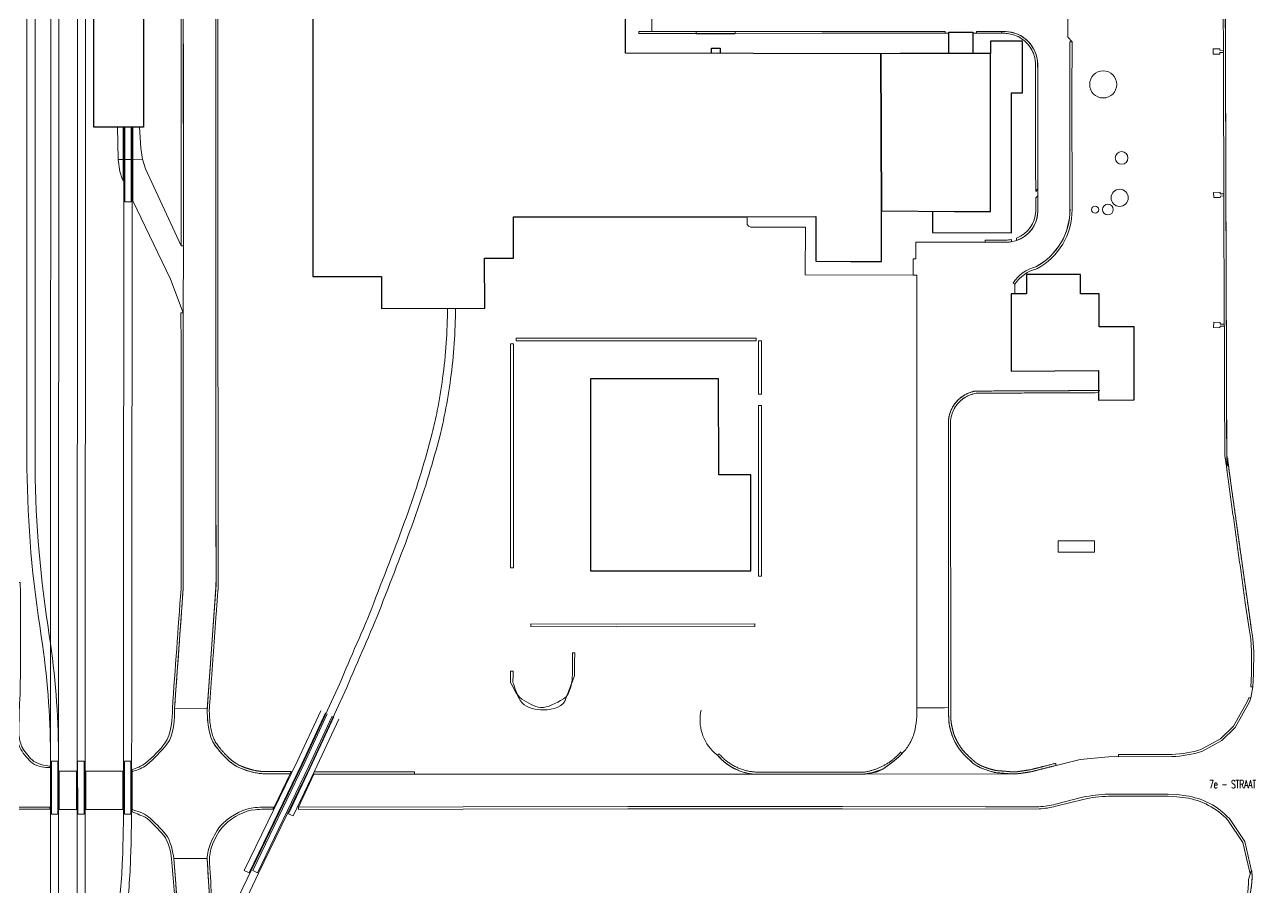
# Model space of a CAD drawing. Header units: millimetres. Extents: x 0 to 840, y 0 to 594.
# Drawn here: x 733.56 to 747.36, y 161.42 to 171.12 of the extents above; entities that cross this region are included whole.
import ezdxf

# ---------------------------------------------------------------- set-up
doc = ezdxf.new("R2010")
doc.units = ezdxf.units.MM
doc.layers.add('AC-0000-BESTAAND-co-06', color=1, linetype='Continuous')
doc.styles.add('Style-STANDARD', font='STANDARD.shx')

msp = doc.modelspace()

# ---------------------------------------------------------------- linework, layer by layer
at = {"layer": 'AC-0000-BESTAAND-co-06', "linetype": 'Continuous', "lineweight": 13, "transparency": 33554687}
for p, q in [((733.583, 166.14), (733.583, 178.493)), ((733.674, 166.132), (733.674, 178.489)), ((744.542, 171.046), (744.578, 171.046)), ((744.542, 171.026), (744.542, 171.046)), ((745.307, 169.047), (745.307, 170.93)), ((734.665, 169.972), (734.664, 169.366)), ((734.664, 169.607), (734.609, 169.607)), ((734.755, 169.608), (734.682, 169.608)), ((734.88, 169.609), (734.773, 169.608)), ((744.688, 168.205), (744.67, 168.222)), ((744.688, 168.205), (744.688, 168.096)), ((735.61, 163.431), (735.708, 164.823)), ((735.339, 164.778), (735.242, 163.433)), ((735.242, 163.433), (735.61, 163.431)), ((735.233, 161.746), (735.348, 160.267)), ((735.66, 160.919), (735.608, 161.745)), ((735.213, 159.752), (736.106, 161.619)), ((735.295, 159.713), (736.187, 161.58))]:
    msp.add_line(p, q, dxfattribs=at)
at = {"layer": 'AC-0000-BESTAAND-co-06', "linetype": 'Continuous', "lineweight": 30, "transparency": 33554687}
msp.add_line((741.106, 171.024), (741.545, 171.024), dxfattribs=at)
at = {"layer": 'AC-0000-BESTAAND-co-06', "linetype": 'Continuous', "lineweight": 13, "transparency": 33554687, "flags": 128}
for points in [[(733.847, 154.975), (733.846, 162.846), (733.846, 164.163), (733.855, 180.526), (733.857, 181.816), (733.856, 183.302), (733.855, 184.029), (733.855, 185.349), (733.86, 189.422), (733.859, 191.528), (733.86, 192.82), (733.862, 199.331), (733.86, 200.628), (733.862, 201.931), (733.857, 220.789)], [(733.938, 154.975), (733.935, 156.29), (733.938, 162.847), (733.938, 164.162), (733.948, 181.824), (733.948, 182.005), (733.947, 183.304), (733.944, 184.02), (733.942, 185.344), (733.951, 189.418), (733.95, 191.526), (733.95, 192.834), (733.952, 199.332), (733.952, 201.936), (733.947, 220.791)], [(745.301, 172.549), (745.325, 172.547), (745.282, 172.486), (745.282, 170.981), (745.331, 170.93)], [(735.342, 172.438), (735.34, 171.382), (735.343, 168.635), (735.338, 167.883)], [(735.708, 164.823), (735.707, 166.174), (735.705, 168.637), (735.705, 171.861), (735.703, 172.44), (735.704, 172.504)], [(744.542, 171.046), (744.255, 171.046), (744.255, 171.026), (744.216, 171.026), (744.216, 171.04), (743.945, 171.04), (743.945, 171.026), (743.906, 171.026), (743.906, 171.046), (740.608, 171.046), (740.608, 171.406), (744.542, 171.406)], [(746.992, 170.835), (746.992, 170.853), (746.918, 170.852), (746.918, 170.791), (746.993, 170.791), (746.993, 170.811), (747.032, 170.81), (747.033, 170.834), (746.992, 170.835)], [(734.664, 169.366), (734.653, 169.39), (734.627, 169.472), (734.609, 169.607), (734.599, 169.971)], [(734.667, 162.387), (734.669, 163.701), (734.673, 169.971)], [(734.683, 169.972), (734.682, 169.132), (734.754, 169.131), (734.755, 169.971)], [(734.758, 162.387), (734.76, 163.7), (734.764, 169.972)], [(735.338, 167.883), (735.197, 168.262), (734.772, 169.142), (734.773, 169.971)], [(735.343, 168.635), (735.317, 168.637), (734.917, 169.502), (734.88, 169.609), (734.861, 169.736), (734.846, 169.972)], [(744.922, 169.252), (744.946, 169.276)], [(746.996, 169.221), (746.996, 169.239), (746.922, 169.237), (746.923, 169.179), (746.997, 169.178), (746.998, 169.196), (747.036, 169.197), (747.037, 169.221), (746.996, 169.221)], [(743.543, 168.307), (743.587, 168.307), (743.587, 163.441)], [(735.338, 167.883), (735.34, 165.927), (735.339, 164.778)], [(746.995, 167.757), (746.996, 167.774), (746.924, 167.776), (746.921, 167.717), (746.994, 167.714), (746.995, 167.733), (747.043, 167.732), (747.042, 167.757), (746.995, 167.757)], [(747.07, 166.284), (747.091, 166.164), (747.101, 166.073), (747.34, 164.375)], [(745.175, 165.19), (745.584, 165.193), (745.584, 165.32), (745.175, 165.318), (745.175, 165.19)], [(747.278, 164.621), (747.321, 164.329), (747.339, 164.217), (747.349, 164.073), (747.348, 163.822), (747.341, 163.678), (747.365, 163.678), (747.372, 163.822), (747.373, 164.074), (747.363, 164.219), (747.344, 164.342)], [(747.34, 164.375), (747.344, 164.342)], [(747.365, 163.678), (747.372, 163.822), (747.373, 164.074), (747.363, 164.219), (747.344, 164.342)], [(736.106, 161.619), (736.68, 162.809), (737.1, 163.713)], [(736.187, 161.58), (736.761, 162.77), (737.179, 163.669)], [(747.341, 163.554), (747.365, 163.678)], [(736.938, 163.384), (736.673, 162.811), (736.079, 161.586), (736.026, 161.612), (736.619, 162.837), (736.885, 163.409)], [(736.959, 163.374), (736.696, 162.804), (736.12, 161.613), (736.173, 161.587), (736.749, 162.778), (737.014, 163.348)], [(737.088, 163.313), (736.82, 162.735), (736.576, 162.225), (736.522, 162.25), (736.768, 162.766), (737.033, 163.338)], [(744.851, 162.719), (744.865, 162.721), (745.169, 162.798), (745.422, 162.859), (745.74, 162.891)], [(733.858, 162.246), (733.858, 162.84), (733.929, 162.84), (733.928, 162.246), (733.858, 162.246)], [(734.156, 162.246), (734.151, 162.84), (734.225, 162.84), (734.226, 162.246), (734.156, 162.246)], [(734.678, 162.246), (734.678, 162.84), (734.75, 162.84), (734.749, 162.246), (734.678, 162.246)], [(734.139, 162.727), (734.139, 162.299), (733.945, 162.299), (733.945, 162.727), (734.139, 162.727)], [(734.244, 162.727), (734.661, 162.727), (734.66, 162.298), (734.244, 162.299), (734.244, 162.727)], [(736.809, 162.713), (736.809, 162.696), (737.941, 162.696), (737.941, 162.72), (736.813, 162.72), (736.809, 162.713)], [(736.809, 162.696), (737.941, 162.696), (740.446, 162.695), (741.832, 162.695), (742.998, 162.696), (744.657, 162.697)], [(744.447, 162.719), (744.473, 162.712), (744.657, 162.697), (744.72, 162.699), (744.851, 162.719)], [(723.822, 162.316), (723.956, 162.323), (728.228, 162.328), (730.697, 162.329), (733.466, 162.324), (733.839, 162.324)], [(733.466, 162.324), (733.839, 162.324), (733.839, 162.3), (733.466, 162.3)]]:
    msp.add_lwpolyline(points, dxfattribs=at)
for points in [[(734.051, 157.088, 0.034313), (734.147, 158.39), (734.147, 158.39), (734.146, 163.709), (734.159, 179.872), (734.159, 179.872, 0.034155), (734.063, 181.195)], [(734.141, 157.074, 0.036053), (734.237, 158.392), (734.237, 158.392), (734.237, 163.707), (734.249, 179.892), (734.249, 179.892, 0.034612), (734.152, 181.208)], [(741.676, 168.957), (741.677, 168.948), (741.677, 168.898), (741.677, 168.898, 0.462554), (741.732, 168.846), (741.732, 168.846), (742.334, 168.846), (742.33, 168.31), (743.543, 168.307), (743.543, 168.489), (743.574, 168.489), (743.574, 168.676), (743.743, 168.677), (744.011, 168.678), (744.589, 168.677), (744.589, 168.677, 0.411105), (744.946, 169.022), (744.946, 169.022), (744.945, 170.68), (744.945, 170.68, 0.401523), (744.578, 171.046)], [(745.629, 167.009), (744.25, 167.003), (744.25, 167.003, 0.374801), (743.941, 166.64), (743.941, 166.64), (743.943, 163.443)], [(733.583, 166.14, 0.037948), (733.744, 164.245), (733.744, 164.245), (733.757, 164.152), (733.757, 164.152, -0.037567), (733.846, 162.846)], [(733.674, 166.132, 0.037586), (733.834, 164.259), (733.834, 164.259), (733.846, 164.163), (733.846, 164.163, -0.036195), (733.938, 162.847)], [(745.74, 162.891), (746.453, 162.893), (746.453, 162.893, 0.071574), (746.796, 162.953), (746.796, 162.953), (747.013, 163.074), (747.165, 163.219), (747.326, 163.507), (747.341, 163.554)], [(741.842, 162.695, -0.240373), (741.346, 162.908), (741.346, 162.908), (741.311, 162.936), (741.311, 162.936, -0.268937), (741.161, 163.416)], [(747.264, 161.149, 0.122487), (747.353, 161.592), (747.353, 161.592), (747.352, 161.608), (747.349, 161.609), (747.272, 161.936), (747.1, 162.195), (747.1, 162.195, 0.172331), (746.612, 162.452), (746.612, 162.452), (746.511, 162.466), (746.413, 162.471), (745.739, 162.47), (745.739, 162.47, 0.047163), (745.45, 162.435), (745.45, 162.435), (745.144, 162.357), (745.144, 162.357, -0.049015), (744.958, 162.328), (744.958, 162.328), (744.357, 162.326), (742.752, 162.33), (740.338, 162.331), (736.634, 162.323), (736.809, 162.696)], [(747.333, 161.574), (747.249, 161.926), (747.082, 162.178), (747.082, 162.178, 0.172331), (746.607, 162.429), (746.607, 162.429), (746.509, 162.442), (746.413, 162.447), (745.74, 162.446), (745.74, 162.446, 0.047163), (745.455, 162.412), (745.455, 162.412), (745.149, 162.334), (745.149, 162.334, -0.049015), (744.96, 162.304), (744.96, 162.304), (744.357, 162.302), (742.752, 162.306), (742.752, 162.306), (740.338, 162.307), (736.634, 162.299), (736.634, 162.323), (740.338, 162.331), (742.752, 162.33), (744.357, 162.326), (744.958, 162.328), (744.958, 162.328, 0.049015), (745.144, 162.357), (745.144, 162.357), (745.45, 162.435), (745.45, 162.435, -0.047163), (745.739, 162.47), (745.739, 162.47), (746.413, 162.471), (746.511, 162.466), (746.612, 162.452), (746.612, 162.452, -0.172331), (747.1, 162.195), (747.1, 162.195), (747.272, 161.936), (747.349, 161.609), (747.352, 161.608), (747.353, 161.592)], [(747.228, 161.144, 0.13221), (747.315, 161.512), (747.343, 161.609), (747.352, 161.608), (747.352, 161.608, -0.127035), (747.264, 161.148)]]:
    msp.add_lwpolyline(points, format="xyb", dxfattribs=at)
at = {"layer": 'AC-0000-BESTAAND-co-06', "linetype": 'Continuous', "lineweight": 30, "transparency": 33554687, "flags": 128}
for points in [[(740.311, 171.34), (738.655, 171.34), (738.655, 172.913), (737.636, 172.914), (737.636, 172.674), (736.796, 172.672), (736.796, 168.291), (737.567, 168.29), (737.568, 167.933), (738.73, 167.934), (738.727, 168.497), (739.052, 168.496), (739.053, 168.961), (741.676, 168.961), (742.452, 168.965), (742.452, 168.463), (742.843, 168.46), (742.953, 168.461), (743.187, 168.461), (743.189, 169.028), (743.183, 170.797), (740.311, 170.802)], [(743.945, 171.04), (744.216, 171.04), (744.216, 170.798), (743.945, 170.798)], [(739.918, 167.14), (739.919, 164.981), (741.719, 164.982), (741.719, 166.061), (741.359, 166.061), (741.358, 167.141)]]:
    msp.add_lwpolyline(points, close=True, dxfattribs=at)
for points in [[(734.894, 171.201), (734.894, 169.972), (734.334, 169.971), (734.334, 171.201), (734.894, 171.201)], [(743.762, 169.021), (743.762, 168.786), (744.651, 168.784), (744.652, 170.355), (744.773, 170.355), (744.773, 170.936), (744.413, 170.936), (744.413, 170.798)], [(741.278, 170.8), (741.278, 170.86), (741.374, 170.86), (741.374, 170.8)], [(743.183, 170.797), (743.189, 169.028), (744.011, 169.021), (744.414, 169.021), (744.413, 170.798), (743.759, 170.798), (743.399, 170.798), (743.183, 170.797)], [(744.645, 167.226), (745.628, 167.234), (745.63, 166.902), (746.028, 166.906), (746.028, 167.725), (745.635, 167.725), (745.635, 168.097), (745.425, 168.097), (745.425, 168.314), (744.818, 168.314), (744.818, 168.096), (744.645, 168.096), (744.645, 167.226)]]:
    msp.add_lwpolyline(points, dxfattribs=at)
at = {"layer": 'AC-0000-BESTAAND-co-06', "linetype": 'Continuous', "lineweight": 13, "transparency": 33554687, "flags": 128}
for points in [[(741.106, 171.024), (740.461, 171.024), (740.461, 171.046), (741.106, 171.046)], [(743.906, 171.026), (742.517, 171.027), (741.545, 171.025), (741.545, 171.046), (743.906, 171.046)], [(744.255, 171.026), (744.542, 171.026), (744.542, 171.046), (744.255, 171.046)], [(741.78, 167.597), (739.082, 167.597), (739.082, 167.568), (741.78, 167.568)], [(739.02, 165.014), (739.051, 165.014), (739.051, 167.534), (739.02, 167.534)], [(741.808, 166.967), (741.84, 166.967), (741.84, 167.568), (741.808, 167.568)], [(741.839, 164.923), (741.808, 164.923), (741.808, 166.842), (741.839, 166.842)], [(741.764, 164.386), (741.764, 164.357), (740.205, 164.351), (739.246, 164.354), (739.246, 164.384), (740.205, 164.381)]]:
    msp.add_lwpolyline(points, close=True, dxfattribs=at)
for points in [[(745.331, 169.044, -0.278379), (744.936, 168.379), (744.936, 168.379, 0.190321), (744.688, 168.205), (744.688, 168.205), (744.67, 168.222), (744.67, 168.222, -0.190321), (744.923, 168.4), (744.923, 168.4, 0.278379), (745.307, 169.047), (745.307, 169.047), (745.307, 170.93), (745.331, 170.93), (745.329, 170.343), (745.331, 169.044)], [(744.946, 169.021, -0.316287), (744.705, 168.695), (744.705, 168.695), (744.705, 168.722), (744.705, 168.722, 0.307051), (744.922, 169.027), (744.922, 169.027), (744.922, 169.176), (744.946, 169.2), (744.946, 169.021), (744.946, 169.021)], [(744.651, 168.682), (744.651, 168.707), (744.651, 168.707, -0.05009), (744.584, 168.701), (744.584, 168.701), (744.353, 168.701), (744.353, 168.677), (744.589, 168.677), (744.589, 168.677, 0.044271), (744.651, 168.682), (744.651, 168.682)], [(747.341, 163.554), (747.326, 163.507), (747.165, 163.219), (747.013, 163.074), (746.796, 162.953), (746.796, 162.953, -0.071574), (746.453, 162.893), (746.453, 162.893), (745.854, 162.891), (745.853, 162.915), (746.452, 162.917), (746.452, 162.917, 0.071574), (746.787, 162.975), (746.787, 162.975), (746.999, 163.094), (747.146, 163.233), (747.304, 163.517), (747.317, 163.554)]]:
    msp.add_lwpolyline(points, format="xyb", close=True, dxfattribs=at)
at = {"layer": 'AC-0000-BESTAAND-co-06', "linetype": 'Continuous', "lineweight": 13, "transparency": 33554687}
for centre, radius in [((745.681, 170.451), 0.152), ((745.888, 169.625), 0.0708), ((745.866, 169.176), 0.096), ((745.734, 169.044), 0.06), ((745.59, 169.043), 0.0402)]:
    msp.add_circle(centre, radius, dxfattribs=at)
msp.add_arc((744.579, 169.042), 0.729, 298.2089, 0.4322, dxfattribs=at)
at = {"layer": 'AC-0000-BESTAAND-co-06', "linetype": 'Continuous', "lineweight": 13, "transparency": 33554687, "extrusion": (0, 0, -1)}
for centre, radius, start, end in [((-745.021, 167.991), 0.42, 33.3565, 76.4594), ((-741.803, 163.287), 0.593, 266.2247, 320.288)]:
    msp.add_arc(centre, radius, start, end, dxfattribs=at)
at = {"layer": 'AC-0000-BESTAAND-co-06', "linetype": 'Continuous', "lineweight": 13, "transparency": 33554687}
for points, knots in [([(733.973, 183.476), (734.259, 183.476), (734.545, 183.475), (734.831, 183.475), (734.914, 183.464), (735.088, 183.428), (735.173, 183.346), (735.21, 183.31), (735.251, 183.266), (735.276, 183.223), (735.303, 183.176), (735.314, 183.098), (735.314, 183.053), (735.314, 182.877), (735.315, 182.702), (735.316, 182.527), (735.316, 181.309), (735.316, 180.091), (735.316, 178.874), (735.315, 176.984), (735.315, 175.094), (735.314, 173.204), (735.315, 172.979), (735.316, 172.755), (735.317, 172.53), (735.317, 172.5), (735.317, 172.469), (735.318, 172.438), (735.317, 172.086), (735.316, 171.734), (735.316, 171.382), (735.316, 170.467), (735.316, 169.552), (735.317, 168.637), (735.326, 168.636), (735.334, 168.635), (735.343, 168.635), (735.342, 169.55), (735.341, 170.466), (735.34, 171.382), (735.34, 171.734), (735.341, 172.086), (735.342, 172.438), (735.341, 174.583), (735.341, 176.729), (735.34, 178.874), (735.339, 180.268), (735.339, 181.662), (735.338, 183.055), (735.338, 183.103), (735.327, 183.185), (735.298, 183.234), (735.271, 183.28), (735.227, 183.328), (735.187, 183.366), (735.1, 183.451), (734.921, 183.487), (734.835, 183.499), (734.548, 183.499), (734.26, 183.5), (733.973, 183.5), (733.973, 183.492), (733.973, 183.484), (733.973, 183.476)], [0, 0, 0, 0, 0.166667, 0.166667, 0.166667, 0.253598, 0.253598, 0.253598, 0.291884, 0.291884, 0.291884, 0.333333, 0.333333, 0.333333, 0.354167, 0.354167, 0.354167, 0.375, 0.375, 0.375, 0.395833, 0.395833, 0.395833, 0.416667, 0.416667, 0.416667, 0.4375, 0.4375, 0.4375, 0.458333, 0.458333, 0.458333, 0.479167, 0.479167, 0.479167, 0.5, 0.5, 0.5, 0.541667, 0.541667, 0.541667, 0.583333, 0.583333, 0.583333, 0.625, 0.625, 0.625, 0.666667, 0.666667, 0.666667, 0.708274, 0.708274, 0.708274, 0.747691, 0.747691, 0.747691, 0.833333, 0.833333, 0.833333, 0.916667, 0.916667, 0.916667, 1, 1, 1, 1]), ([(746.307, 175.516), (746.366, 175.517), (746.429, 175.516), (746.488, 175.516), (746.573, 175.516), (746.658, 175.492), (746.741, 175.453), (746.836, 175.408), (746.906, 175.341), (746.96, 175.249), (747.006, 175.171), (747.035, 175.088), (747.038, 175.007), (747.041, 174.932), (747.043, 174.846), (747.042, 174.772), (747.051, 171.943), (747.061, 169.113), (747.07, 166.284)], [0, 0, 0, 0, 0.073625, 0.073625, 0.073625, 0.179581, 0.179581, 0.179581, 0.30105, 0.30105, 0.30105, 0.404461, 0.404461, 0.404461, 0.5, 0.5, 0.5, 1, 1, 1, 1]), ([(734.765, 162.726), (734.765, 162.733), (734.765, 162.74), (734.764, 162.748), (734.805, 162.76), (734.874, 162.783), (734.915, 162.819), (734.993, 162.887), (735.077, 162.965), (735.133, 163.043), (735.205, 163.142), (735.219, 163.333), (735.217, 163.431), (735.25, 163.88), (735.282, 164.329), (735.315, 164.778), (735.315, 165.161), (735.316, 165.544), (735.316, 165.927), (735.315, 166.579), (735.315, 167.231), (735.314, 167.883), (735.322, 167.883), (735.33, 167.883), (735.338, 167.883), (735.339, 167.231), (735.339, 166.579), (735.34, 165.927), (735.34, 165.544), (735.339, 165.161), (735.339, 164.778), (735.307, 164.329), (735.274, 163.881), (735.242, 163.433)], [0, 0, 0, 0, 0.166667, 0.166667, 0.166667, 0.198434, 0.198434, 0.198434, 0.257723, 0.257723, 0.257723, 0.333333, 0.333333, 0.333333, 0.5, 0.5, 0.5, 0.583333, 0.583333, 0.583333, 0.666667, 0.666667, 0.666667, 0.722222, 0.722222, 0.722222, 0.777778, 0.777778, 0.777778, 0.833333, 0.833333, 0.833333, 1, 1, 1, 1]), ([(737.1, 163.713), (737.216, 164.011), (737.365, 164.313), (737.482, 164.62), (737.611, 164.961), (737.746, 165.298), (737.867, 165.642), (737.971, 165.934), (738.061, 166.229), (738.138, 166.529), (738.16, 166.613), (738.178, 166.698), (738.195, 166.783), (738.219, 166.905), (738.238, 167.027), (738.255, 167.15), (738.291, 167.408), (738.307, 167.675), (738.311, 167.934)], [0, 0, 0, 0, 0.222632, 0.222632, 0.222632, 0.469616, 0.469616, 0.469616, 0.679399, 0.679399, 0.679399, 0.738318, 0.738318, 0.738318, 0.822225, 0.822225, 0.822225, 1, 1, 1, 1]), ([(737.179, 163.669), (737.297, 163.969), (737.446, 164.273), (737.564, 164.582), (737.695, 164.926), (737.832, 165.267), (737.955, 165.614), (738.058, 165.908), (738.148, 166.205), (738.226, 166.507), (738.248, 166.593), (738.266, 166.68), (738.283, 166.767), (738.308, 166.891), (738.328, 167.016), (738.345, 167.141), (738.382, 167.402), (738.397, 167.672), (738.4, 167.933)], [0, 0, 0, 0, 0.221769, 0.221769, 0.221769, 0.468867, 0.468867, 0.468867, 0.677715, 0.677715, 0.677715, 0.737366, 0.737366, 0.737366, 0.822208, 0.822208, 0.822208, 1, 1, 1, 1]), ([(733.085, 164.848), (733.204, 164.848), (733.323, 164.849), (733.443, 164.849), (733.443, 164.849), (733.443, 164.849), (733.443, 164.849), (733.464, 164.849), (733.486, 164.849), (733.507, 164.849), (733.508, 164.801), (733.509, 164.753), (733.509, 164.706), (733.509, 164.359), (733.509, 164.012), (733.508, 163.665), (733.508, 163.655), (733.508, 163.645), (733.508, 163.635), (733.504, 163.562), (733.5, 163.49), (733.496, 163.418), (733.496, 163.405), (733.496, 163.392), (733.496, 163.379), (733.495, 163.329), (733.493, 163.279), (733.492, 163.229), (733.484, 163.229), (733.476, 163.229), (733.468, 163.229), (733.468, 163.213), (733.467, 163.196), (733.467, 163.179), (733.467, 163.128), (733.477, 163.046), (733.503, 162.994), (733.53, 162.938), (733.58, 162.88), (733.625, 162.834), (733.67, 162.788), (733.771, 162.773), (733.815, 162.769), (733.823, 162.769), (733.831, 162.769), (733.839, 162.769)], [0, 0, 0, 0, 0.030303, 0.030303, 0.030303, 0.060606, 0.060606, 0.060606, 0.090909, 0.090909, 0.090909, 0.121212, 0.121212, 0.121212, 0.151515, 0.151515, 0.151515, 0.181818, 0.181818, 0.181818, 0.212121, 0.212121, 0.212121, 0.242424, 0.242424, 0.242424, 0.272727, 0.272727, 0.272727, 0.30303, 0.30303, 0.30303, 0.333333, 0.333333, 0.333333, 0.440129, 0.440129, 0.440129, 0.553534, 0.553534, 0.553534, 0.666667, 0.666667, 0.666667, 1, 1, 1, 1]), ([(739.019, 163.724), (739.056, 163.656), (739.093, 163.589), (739.13, 163.521), (739.169, 163.448), (739.279, 163.425), (739.355, 163.419), (739.446, 163.412), (739.596, 163.432), (739.631, 163.523), (739.667, 163.615), (739.702, 163.707), (739.738, 163.799), (739.739, 163.885), (739.739, 163.972), (739.74, 164.059), (739.732, 164.059), (739.724, 164.059), (739.716, 164.059), (739.716, 163.982), (739.716, 163.906), (739.716, 163.829), (739.715, 163.822), (739.715, 163.815), (739.715, 163.808), (739.712, 163.761), (739.7, 163.592), (739.613, 163.542), (739.529, 163.494), (739.44, 163.439), (739.356, 163.445), (739.286, 163.45), (739.216, 163.497), (739.147, 163.539), (739.083, 163.579), (739.058, 163.69), (739.046, 163.726), (739.046, 163.768), (739.047, 163.81), (739.048, 163.852), (739.038, 163.852), (739.029, 163.852), (739.019, 163.852), (739.019, 163.809), (739.019, 163.766), (739.019, 163.723), (739.019, 163.723), (739.019, 163.723), (739.019, 163.723), (739.019, 163.723), (739.019, 163.724), (739.019, 163.724)], [0, 0, 0, 0, 0.024006, 0.024006, 0.024006, 0.049732, 0.049732, 0.049732, 0.080406, 0.080406, 0.080406, 0.111111, 0.111111, 0.111111, 0.222222, 0.222222, 0.222222, 0.333333, 0.333333, 0.333333, 0.444444, 0.444444, 0.444444, 0.555556, 0.555556, 0.555556, 0.587153, 0.587153, 0.587153, 0.617613, 0.617613, 0.617613, 0.643056, 0.643056, 0.643056, 0.666667, 0.666667, 0.666667, 0.703704, 0.703704, 0.703704, 0.740741, 0.740741, 0.740741, 0.777778, 0.777778, 0.777778, 0.888889, 0.888889, 0.888889, 1, 1, 1, 1]), ([(735.242, 163.433), (735.244, 163.331), (735.239, 163.131), (735.156, 163.031), (735.09, 162.952), (735.014, 162.867), (734.929, 162.799), (734.925, 162.796), (734.92, 162.792), (734.915, 162.788), (734.913, 162.787), (734.912, 162.786), (734.91, 162.785), (734.91, 162.785), (734.91, 162.785), (734.911, 162.785), (734.867, 162.755), (734.808, 162.737), (734.765, 162.726)], [0, 0, 0, 0, 0.136545, 0.136545, 0.136545, 0.243879, 0.243879, 0.243879, 0.25, 0.25, 0.25, 0.5, 0.5, 0.5, 0.75, 0.75, 0.75, 1, 1, 1, 1]), ([(735.61, 163.431), (735.606, 163.331), (735.62, 163.118), (735.699, 163.016), (735.771, 162.923), (735.864, 162.81), (735.989, 162.76), (736.081, 162.722), (736.176, 162.699), (736.27, 162.699), (736.358, 162.699), (736.452, 162.7), (736.541, 162.7), (736.481, 162.575), (736.421, 162.45), (736.361, 162.325), (736.297, 162.326), (736.213, 162.324), (736.148, 162.319), (736.025, 162.309), (735.894, 162.242), (735.785, 162.141), (735.717, 162.076), (735.684, 161.998), (735.65, 161.924), (735.626, 161.87), (735.611, 161.797), (735.608, 161.745), (735.483, 161.745), (735.358, 161.745), (735.233, 161.746), (735.225, 161.816), (735.2, 161.947), (735.142, 162.018), (735.086, 162.087), (735.016, 162.156), (734.948, 162.215), (734.899, 162.258), (734.813, 162.284), (734.765, 162.296), (734.765, 162.439), (734.765, 162.582), (734.765, 162.726)], [0, 0, 0, 0, 0.051673, 0.051673, 0.051673, 0.098679, 0.098679, 0.098679, 0.133663, 0.133663, 0.133663, 0.166667, 0.166667, 0.166667, 0.333333, 0.333333, 0.333333, 0.366981, 0.366981, 0.366981, 0.430675, 0.430675, 0.430675, 0.470969, 0.470969, 0.470969, 0.5, 0.5, 0.5, 0.666667, 0.666667, 0.666667, 0.729296, 0.729296, 0.729296, 0.789555, 0.789555, 0.789555, 0.833333, 0.833333, 0.833333, 1, 1, 1, 1]), ([(742.998, 162.696), (743.067, 162.706), (743.177, 162.731), (743.245, 162.781), (743.304, 162.824), (743.367, 162.869), (743.419, 162.925), (743.45, 162.957), (743.476, 162.99), (743.499, 163.028), (743.526, 163.072), (743.545, 163.12), (743.558, 163.167), (743.58, 163.252), (743.589, 163.356), (743.587, 163.441), (743.706, 163.441), (743.825, 163.442), (743.943, 163.443)], [0, 0, 0, 0, 0.12508, 0.12508, 0.12508, 0.233321, 0.233321, 0.233321, 0.295592, 0.295592, 0.295592, 0.36787, 0.36787, 0.36787, 0.5, 0.5, 0.5, 1, 1, 1, 1]), ([(743.943, 163.443), (743.943, 163.408), (743.943, 163.371), (743.944, 163.336), (743.944, 163.282), (743.955, 163.229), (743.968, 163.175), (743.985, 163.109), (744.016, 163.05), (744.054, 162.991), (744.099, 162.923), (744.16, 162.873), (744.217, 162.82), (744.277, 162.765), (744.388, 162.734), (744.447, 162.719)], [0, 0, 0, 0, 0.110982, 0.110982, 0.110982, 0.280683, 0.280683, 0.280683, 0.491925, 0.491925, 0.491925, 0.737902, 0.737902, 0.737902, 1, 1, 1, 1]), ([(733.467, 163.179), (733.467, 163.179), (733.467, 163.128), (733.477, 163.046), (733.503, 162.994), (733.53, 162.938), (733.58, 162.88), (733.625, 162.834), (733.67, 162.788), (733.771, 162.773), (733.815, 162.769), (733.823, 162.769), (733.831, 162.769), (733.839, 162.769), (733.839, 162.775), (733.839, 162.78), (733.839, 162.786), (733.793, 162.79), (733.687, 162.807), (733.64, 162.855), (733.598, 162.898), (733.551, 162.952), (733.525, 163.004), (733.5, 163.054), (733.491, 163.133), (733.491, 163.182), (733.491, 163.198), (733.492, 163.213), (733.492, 163.229), (733.484, 163.229), (733.476, 163.229), (733.468, 163.229), (733.468, 163.213), (733.467, 163.196), (733.467, 163.179)], [0, 0, 0, 0, 0.026699, 0.053398, 0.053398, 0.053398, 0.1101, 0.1101, 0.1101, 0.166667, 0.166667, 0.166667, 0.333333, 0.333333, 0.333333, 0.5, 0.5, 0.5, 0.560497, 0.560497, 0.560497, 0.614571, 0.614571, 0.614571, 0.666667, 0.666667, 0.666667, 0.833333, 0.833333, 0.833333, 0.916667, 0.916667, 0.916667, 1, 1, 1, 1]), ([(734.462, 159.952), (734.476, 160.073), (734.499, 160.194), (734.513, 160.316), (734.555, 160.675), (734.6, 161.034), (734.634, 161.395), (734.645, 161.508), (734.652, 161.622), (734.656, 161.735), (734.664, 161.952), (734.668, 162.17), (734.667, 162.387)], [0, 0, 0, 0, 0.149906, 0.149906, 0.149906, 0.594112, 0.594112, 0.594112, 0.73315, 0.73315, 0.73315, 1, 1, 1, 1]), ([(734.553, 159.942), (734.567, 160.063), (734.59, 160.185), (734.604, 160.306), (734.646, 160.666), (734.692, 161.025), (734.726, 161.386), (734.737, 161.5), (734.743, 161.615), (734.747, 161.73), (734.755, 161.948), (734.759, 162.168), (734.758, 162.387)], [0, 0, 0, 0, 0.149653, 0.149653, 0.149653, 0.592066, 0.592066, 0.592066, 0.732441, 0.732441, 0.732441, 1, 1, 1, 1]), ([(736.348, 162.301), (736.288, 162.303), (736.209, 162.301), (736.149, 162.295), (736.031, 162.285), (735.905, 162.22), (735.802, 162.122), (735.737, 162.06), (735.705, 161.985), (735.673, 161.914), (735.65, 161.864), (735.635, 161.795), (735.633, 161.745), (735.649, 161.469), (735.666, 161.194), (735.683, 160.918), (735.687, 160.878), (735.691, 160.838), (735.695, 160.798), (735.687, 160.798), (735.679, 160.797), (735.671, 160.796), (735.667, 160.837), (735.664, 160.878), (735.66, 160.919), (735.66, 160.923), (735.66, 160.927), (735.66, 160.931), (735.642, 161.202), (735.625, 161.473), (735.608, 161.745), (735.611, 161.797), (735.626, 161.87), (735.65, 161.924), (735.684, 161.998), (735.717, 162.076), (735.785, 162.141), (735.894, 162.242), (736.025, 162.309), (736.148, 162.319), (736.213, 162.324), (736.297, 162.326), (736.361, 162.325), (736.357, 162.317), (736.353, 162.309), (736.348, 162.301)], [0, 0, 0, 0, 0.049684, 0.049684, 0.049684, 0.145903, 0.145903, 0.145903, 0.206716, 0.206716, 0.206716, 0.25, 0.25, 0.25, 0.291667, 0.291667, 0.291667, 0.333333, 0.333333, 0.333333, 0.375, 0.375, 0.375, 0.416667, 0.416667, 0.416667, 0.458333, 0.458333, 0.458333, 0.5, 0.5, 0.5, 0.543547, 0.543547, 0.543547, 0.603987, 0.603987, 0.603987, 0.699528, 0.699528, 0.699528, 0.75, 0.75, 0.75, 1, 1, 1, 1]), ([(734.765, 162.296), (734.765, 162.289), (734.766, 162.281), (734.766, 162.273), (734.792, 162.263), (734.818, 162.251), (734.843, 162.239), (734.846, 162.238), (734.848, 162.236), (734.851, 162.235), (734.848, 162.236), (734.846, 162.238), (734.843, 162.239), (734.867, 162.231), (734.909, 162.217), (734.934, 162.195), (734.999, 162.137), (735.066, 162.071), (735.121, 162.005), (735.176, 161.938), (735.201, 161.814), (735.208, 161.747), (735.246, 161.272), (735.283, 160.797), (735.32, 160.322), (735.321, 160.3), (735.322, 160.277), (735.323, 160.255), (735.325, 160.194), (735.327, 160.134), (735.329, 160.074), (735.337, 160.074), (735.345, 160.075), (735.353, 160.075), (735.351, 160.135), (735.349, 160.196), (735.347, 160.256), (735.347, 160.259), (735.347, 160.263), (735.348, 160.267), (735.309, 160.76), (735.271, 161.253), (735.233, 161.746), (735.225, 161.816), (735.2, 161.947), (735.142, 162.018), (735.086, 162.087), (735.016, 162.156), (734.948, 162.215), (734.899, 162.258), (734.813, 162.284), (734.765, 162.296)], [0, 0, 0, 0, 0.166667, 0.166667, 0.166667, 0.318066, 0.318066, 0.318066, 0.333333, 0.333333, 0.333333, 0.5, 0.5, 0.5, 0.526318, 0.526318, 0.526318, 0.595619, 0.595619, 0.595619, 0.666667, 0.666667, 0.666667, 0.690476, 0.690476, 0.690476, 0.714286, 0.714286, 0.714286, 0.738095, 0.738095, 0.738095, 0.761905, 0.761905, 0.761905, 0.785714, 0.785714, 0.785714, 0.809524, 0.809524, 0.809524, 0.833333, 0.833333, 0.833333, 0.895962, 0.895962, 0.895962, 0.956222, 0.956222, 0.956222, 1, 1, 1, 1])]:
    msp.add_open_spline(points, degree=3, knots=knots, dxfattribs=at)
for points, weights, degree, knots in [([(736.553, 162.724), (736.46, 162.724), (736.362, 162.724), (736.27, 162.724), (736.18, 162.724), (736.089, 162.746), (736, 162.782), (735.88, 162.83), (735.79, 162.939), (735.721, 163.028), (735.643, 163.128), (735.63, 163.338), (735.633, 163.436), (735.633, 163.434), (735.633, 163.433), (735.633, 163.431), (735.666, 163.895), (735.7, 164.358), (735.733, 164.821), (735.732, 165.272), (735.731, 165.723), (735.731, 166.174), (735.73, 166.995), (735.73, 167.816), (735.729, 168.637), (735.729, 169.712), (735.729, 170.786), (735.729, 171.861), (735.728, 172.054), (735.728, 172.247), (735.727, 172.44), (735.727, 172.461), (735.728, 172.482), (735.728, 172.504), (735.728, 172.504), (735.728, 172.504), (735.728, 172.504), (735.728, 174.634), (735.727, 176.764), (735.727, 178.895), (735.729, 180.279), (735.73, 181.663), (735.732, 183.047), (735.735, 183.096), (735.746, 183.165), (735.77, 183.215), (735.789, 183.252), (735.81, 183.29), (735.837, 183.325), (735.858, 183.352), (735.883, 183.374), (735.907, 183.395), (735.964, 183.444), (736.072, 183.461), (736.129, 183.465), (736.258, 183.47), (736.387, 183.475), (736.517, 183.48), (736.813, 183.482), (737.109, 183.484), (737.406, 183.486), (738.15, 183.485), (738.894, 183.484), (739.638, 183.484), (739.854, 183.495), (740.012, 183.348), (740.018, 183.133), (740.018, 183.062), (740.017, 182.992), (740.017, 182.922), (740.025, 182.922), (740.033, 182.922), (740.041, 182.922), (740.041, 182.992), (740.042, 183.062), (740.042, 183.133), (740.039, 183.364), (739.87, 183.522), (739.638, 183.508), (738.894, 183.508), (738.15, 183.509), (737.405, 183.51), (737.109, 183.508), (736.813, 183.506), (736.516, 183.504), (736.386, 183.499), (736.255, 183.494), (736.125, 183.489), (736.066, 183.484), (735.953, 183.467), (735.895, 183.416), (735.868, 183.394), (735.841, 183.37), (735.818, 183.34), (735.79, 183.303), (735.767, 183.263), (735.748, 183.224), (735.722, 183.172), (735.711, 183.101), (735.708, 183.049), (735.707, 181.664), (735.705, 180.28), (735.703, 178.895), (735.703, 176.764), (735.704, 174.634), (735.704, 172.504), (735.704, 172.483), (735.703, 172.461), (735.703, 172.44), (735.704, 172.247), (735.704, 172.054), (735.705, 171.861), (735.705, 170.786), (735.705, 169.712), (735.705, 168.637), (735.706, 167.816), (735.706, 166.995), (735.707, 166.174), (735.707, 165.724), (735.708, 165.273), (735.708, 164.823), (735.675, 164.359), (735.643, 163.895), (735.61, 163.431), (735.606, 163.331), (735.62, 163.118), (735.699, 163.016), (735.771, 162.923), (735.864, 162.81), (735.989, 162.76), (736.081, 162.722), (736.176, 162.699), (736.27, 162.699), (736.358, 162.699), (736.452, 162.7), (736.541, 162.7), (736.545, 162.708), (736.549, 162.716), (736.553, 162.724)], [1, 1, 1, 1, 1, 1, 1, 1, 1, 1, 1, 1, 1, 1, 1, 1, 1, 1, 1, 1, 1, 1, 1, 1, 1, 1, 1, 1, 1, 1, 1, 1, 1, 1, 1, 1, 1, 1, 1, 1, 1, 1, 1, 1, 1, 1, 1, 1, 1, 1, 1, 1, 1, 1, 1, 1, 1, 1, 1, 1, 1, 1, 1, 1, 0.798392317005, 0.798392317005, 1, 1, 1, 1, 1, 1, 1, 1, 1, 1, 0.792408439284, 0.792408439284, 1, 1, 1, 1, 1, 1, 1, 1, 1, 1, 1, 1, 1, 1, 1, 1, 1, 1, 1, 1, 1, 1, 1, 1, 1, 1, 1, 1, 1, 1, 1, 1, 1, 1, 1, 1, 1, 1, 1, 1, 1, 1, 1, 1, 1, 1, 1, 1, 1, 1, 1, 1, 1, 1, 1, 1, 1, 1, 1, 1, 1], 3, [0, 0, 0, 0, 0.01048, 0.01048, 0.01048, 0.020737, 0.020737, 0.020737, 0.034541, 0.034541, 0.034541, 0.05, 0.05, 0.05, 0.1, 0.1, 0.1, 0.15, 0.15, 0.15, 0.16, 0.16, 0.16, 0.17, 0.17, 0.17, 0.18, 0.18, 0.18, 0.19, 0.19, 0.19, 0.2, 0.2, 0.2, 0.25, 0.25, 0.25, 0.275, 0.275, 0.275, 0.3, 0.3, 0.3, 0.31362, 0.31362, 0.31362, 0.323805, 0.323805, 0.323805, 0.331636, 0.331636, 0.331636, 0.35, 0.35, 0.35, 0.4, 0.4, 0.4, 0.425, 0.425, 0.425, 0.45, 0.45, 0.45, 0.5, 0.5, 0.5, 0.516667, 0.516667, 0.516667, 0.533333, 0.533333, 0.533333, 0.55, 0.55, 0.55, 0.6, 0.6, 0.6, 0.625, 0.625, 0.625, 0.65, 0.65, 0.65, 0.7, 0.7, 0.7, 0.718184, 0.718184, 0.718184, 0.726307, 0.726307, 0.726307, 0.736526, 0.736526, 0.736526, 0.75, 0.75, 0.75, 0.775, 0.775, 0.775, 0.8, 0.8, 0.8, 0.81, 0.81, 0.81, 0.82, 0.82, 0.82, 0.83, 0.83, 0.83, 0.84, 0.84, 0.84, 0.85, 0.85, 0.85, 0.9, 0.9, 0.9, 0.915502, 0.915502, 0.915502, 0.929604, 0.929604, 0.929604, 0.940099, 0.940099, 0.940099, 0.95, 0.95, 0.95, 1, 1, 1, 1]), ([(747.278, 164.621), (747.211, 165.104), (747.144, 165.587), (747.077, 166.07), (747.074, 166.1), (747.07, 166.131), (747.067, 166.161), (747.06, 166.201), (747.054, 166.24), (747.048, 166.28), (747.046, 166.764), (747.045, 167.248), (747.043, 167.732), (747.043, 167.74), (747.042, 167.749), (747.042, 167.757), (747.04, 168.237), (747.038, 168.717), (747.036, 169.197), (747.037, 169.205), (747.037, 169.213), (747.037, 169.221), (747.036, 169.751), (747.034, 170.281), (747.032, 170.81), (747.033, 170.818), (747.033, 170.826), (747.033, 170.834), (747.03, 171.288), (747.028, 171.742), (747.025, 172.196), (747.026, 172.204), (747.026, 172.212), (747.027, 172.219), (747.025, 172.728), (747.023, 173.237), (747.021, 173.747), (747.022, 173.755), (747.022, 173.763), (747.023, 173.771), (747.021, 174.106), (747.019, 174.441), (747.017, 174.776), (747.019, 174.861), (747.017, 174.974), (747.008, 175.06), (746.998, 175.146), (746.944, 175.235), (746.879, 175.314), (746.835, 175.367), (746.78, 175.402), (746.728, 175.432), (746.661, 175.472), (746.554, 175.49), (746.487, 175.492), (746.427, 175.492), (746.368, 175.492), (746.308, 175.492), (746.267, 175.493), (746.227, 175.493), (746.187, 175.493), (746.127, 175.493), (746.067, 175.494), (746.006, 175.494), (745.809, 175.519), (745.655, 175.392), (745.642, 175.193), (745.642, 174.706), (745.642, 174.22), (745.643, 173.733), (745.637, 173.666), (745.631, 173.598), (745.626, 173.53), (745.605, 173.457), (745.585, 173.384), (745.565, 173.31), (745.506, 173.174), (745.447, 173.038), (745.388, 172.901), (745.372, 172.838), (745.357, 172.775), (745.341, 172.712), (745.336, 172.657), (745.33, 172.602), (745.325, 172.547), (745.317, 172.548), (745.309, 172.549), (745.301, 172.549), (745.306, 172.605), (745.312, 172.66), (745.317, 172.716), (745.333, 172.78), (745.349, 172.845), (745.365, 172.909), (745.424, 173.046), (745.483, 173.182), (745.542, 173.318), (745.562, 173.391), (745.582, 173.463), (745.602, 173.535), (745.607, 173.601), (745.613, 173.668), (745.619, 173.734), (745.618, 174.222), (745.618, 174.711), (745.618, 175.199), (745.632, 175.409), (745.794, 175.544), (746.003, 175.518), (746.105, 175.518), (746.206, 175.517), (746.307, 175.516), (746.366, 175.517), (746.429, 175.516), (746.488, 175.516), (746.573, 175.516), (746.658, 175.492), (746.741, 175.453), (746.836, 175.408), (746.906, 175.341), (746.96, 175.249), (747.006, 175.171), (747.035, 175.088), (747.038, 175.007), (747.041, 174.932), (747.043, 174.846), (747.042, 174.772), (747.051, 171.943), (747.061, 169.113), (747.07, 166.284), (747.077, 166.244), (747.084, 166.204), (747.091, 166.164), (747.094, 166.133), (747.097, 166.103), (747.101, 166.073), (747.182, 165.496), (747.263, 164.919), (747.344, 164.342)], [1, 1, 1, 1, 1, 1, 1, 1, 1, 1, 1, 1, 1, 1, 1, 1, 1, 1, 1, 1, 1, 1, 1, 1, 1, 1, 1, 1, 1, 1, 1, 1, 1, 1, 1, 1, 1, 1, 1, 1, 1, 1, 1, 1, 1, 1, 1, 1, 1, 1, 1, 1, 1, 1, 1, 1, 1, 1, 1, 1, 1, 1, 1, 1, 0.790871683978, 0.790871683978, 1, 1, 1, 1, 1, 1, 1, 1, 1, 1, 1, 1, 1, 1, 1, 1, 1, 1, 1, 1, 1, 1, 1, 1, 1, 1, 1, 1, 1, 1, 1, 1, 1, 1, 1, 1, 1, 1, 1, 1, 0.790871683978, 0.790871683978, 1, 1, 1, 1, 1, 1, 1, 1, 1, 1, 1, 1, 1, 1, 1, 1, 1, 1, 1, 1, 1, 1, 1, 1, 1, 1, 1, 1, 1, 1, 1], 3, [0, 0, 0, 0, 0.025641, 0.025641, 0.025641, 0.051282, 0.051282, 0.051282, 0.076923, 0.076923, 0.076923, 0.083916, 0.083916, 0.083916, 0.090909, 0.090909, 0.090909, 0.097902, 0.097902, 0.097902, 0.104895, 0.104895, 0.104895, 0.111888, 0.111888, 0.111888, 0.118881, 0.118881, 0.118881, 0.125874, 0.125874, 0.125874, 0.132867, 0.132867, 0.132867, 0.13986, 0.13986, 0.13986, 0.146853, 0.146853, 0.146853, 0.153846, 0.153846, 0.153846, 0.175537, 0.175537, 0.175537, 0.197221, 0.197221, 0.197221, 0.211879, 0.211879, 0.211879, 0.230769, 0.230769, 0.230769, 0.307692, 0.307692, 0.307692, 0.346154, 0.346154, 0.346154, 0.384615, 0.384615, 0.384615, 0.461538, 0.461538, 0.461538, 0.474359, 0.474359, 0.474359, 0.487179, 0.487179, 0.487179, 0.5, 0.5, 0.5, 0.512821, 0.512821, 0.512821, 0.525641, 0.525641, 0.525641, 0.538462, 0.538462, 0.538462, 0.549451, 0.549451, 0.549451, 0.56044, 0.56044, 0.56044, 0.571429, 0.571429, 0.571429, 0.582418, 0.582418, 0.582418, 0.593407, 0.593407, 0.593407, 0.604396, 0.604396, 0.604396, 0.615385, 0.615385, 0.615385, 0.692308, 0.692308, 0.692308, 0.769231, 0.769231, 0.769231, 0.780558, 0.780558, 0.780558, 0.796859, 0.796859, 0.796859, 0.815546, 0.815546, 0.815546, 0.831456, 0.831456, 0.831456, 0.846154, 0.846154, 0.846154, 0.923077, 0.923077, 0.923077, 0.948718, 0.948718, 0.948718, 0.974359, 0.974359, 0.974359, 1, 1, 1, 1]), ([(744.542, 171.026), (744.542, 171.026), (744.542, 171.036), (744.542, 171.046), (744.56, 171.046), (744.578, 171.046), (744.937, 171.039), (744.945, 170.68), (744.945, 169.978), (744.946, 169.276), (744.934, 169.264), (744.922, 169.252), (744.921, 169.964), (744.921, 170.675), (744.92, 170.738), (744.898, 170.796), (744.814, 171.021), (744.573, 171.026), (744.558, 171.026), (744.542, 171.026), (744.542, 171.026), (744.542, 171.026)], [1, 1, 1, 1, 1, 1, 0.722325875997, 1, 1, 1, 1, 1, 1, 1, 0.984937113943, 1, 0.827765419962, 1, 1, 1, 1, 1], 2, [0, 0, 0, 0.05, 0.1, 0.1, 0.2, 0.2, 0.3, 0.3, 0.4, 0.4, 0.5, 0.5, 0.6, 0.6, 0.7, 0.7, 0.8, 0.8, 0.9, 0.9, 1, 1, 1]), ([(743.967, 163.443), (743.967, 163.408), (743.967, 163.373), (743.968, 163.338), (743.968, 163.286), (743.979, 163.234), (743.992, 163.182), (744.008, 163.118), (744.037, 163.062), (744.074, 163.005), (744.117, 162.939), (744.177, 162.891), (744.231, 162.84), (744.29, 162.786), (744.398, 162.755), (744.457, 162.741), (744.464, 162.74), (744.47, 162.738), (744.477, 162.736), (744.537, 162.731), (744.598, 162.726), (744.658, 162.721), (744.678, 162.721), (744.698, 162.722), (744.718, 162.723), (744.761, 162.73), (744.805, 162.736), (744.848, 162.743), (744.852, 162.743), (744.855, 162.744), (744.859, 162.744), (744.955, 162.768), (745.05, 162.792), (745.146, 162.817), (745.148, 162.809), (745.15, 162.801), (745.152, 162.793), (745.056, 162.769), (744.96, 162.745), (744.865, 162.721), (744.86, 162.72), (744.856, 162.72), (744.851, 162.719), (744.808, 162.712), (744.764, 162.706), (744.72, 162.699), (744.699, 162.698), (744.678, 162.697), (744.657, 162.697), (744.596, 162.702), (744.534, 162.707), (744.473, 162.712), (744.464, 162.715), (744.456, 162.717), (744.447, 162.719), (744.388, 162.734), (744.277, 162.765), (744.217, 162.82), (744.16, 162.873), (744.099, 162.923), (744.054, 162.991), (744.016, 163.05), (743.985, 163.109), (743.968, 163.175), (743.955, 163.229), (743.944, 163.282), (743.944, 163.336), (743.943, 163.371), (743.943, 163.408), (743.943, 163.443), (743.943, 164.508), (743.942, 165.574), (743.941, 166.64), (743.939, 166.83), (744.062, 166.975), (744.25, 167.003), (744.71, 167.005), (745.169, 167.007), (745.629, 167.009), (745.629, 167.001), (745.629, 166.993), (745.629, 166.985), (745.171, 166.983), (744.714, 166.981), (744.257, 166.979), (744.079, 166.952), (743.963, 166.816), (743.965, 166.636), (743.966, 165.572), (743.967, 164.507), (743.967, 163.443), (743.967, 163.443), (743.967, 163.443), (743.967, 163.443)], [1, 1, 1, 1, 1, 1, 1, 1, 1, 1, 1, 1, 1, 1, 1, 1, 1, 1, 1, 1, 1, 1, 1, 1, 1, 1, 1, 1, 1, 1, 1, 1, 1, 1, 1, 1, 1, 1, 1, 1, 1, 1, 1, 1, 1, 1, 1, 1, 1, 1, 1, 1, 1, 1, 1, 1, 1, 1, 1, 1, 1, 1, 1, 1, 1, 1, 1, 1, 1, 1, 1, 1, 1, 0.835769487885, 0.835769487885, 1, 1, 1, 1, 1, 1, 1, 1, 1, 1, 0.835769487885, 0.835769487885, 1, 1, 1, 1, 1, 1, 1], 3, [0, 0, 0, 0, 0.011233, 0.011233, 0.011233, 0.028155, 0.028155, 0.028155, 0.049122, 0.049122, 0.049122, 0.073519, 0.073519, 0.073519, 0.1, 0.1, 0.1, 0.114286, 0.114286, 0.114286, 0.128571, 0.128571, 0.128571, 0.142857, 0.142857, 0.142857, 0.157143, 0.157143, 0.157143, 0.171429, 0.171429, 0.171429, 0.185714, 0.185714, 0.185714, 0.2, 0.2, 0.2, 0.216667, 0.216667, 0.216667, 0.233333, 0.233333, 0.233333, 0.25, 0.25, 0.25, 0.266667, 0.266667, 0.266667, 0.283333, 0.283333, 0.283333, 0.3, 0.3, 0.3, 0.32621, 0.32621, 0.32621, 0.350808, 0.350808, 0.350808, 0.371932, 0.371932, 0.371932, 0.388902, 0.388902, 0.388902, 0.4, 0.4, 0.4, 0.5, 0.5, 0.5, 0.6, 0.6, 0.6, 0.633333, 0.633333, 0.633333, 0.666667, 0.666667, 0.666667, 0.7, 0.7, 0.7, 0.8, 0.8, 0.8, 0.9, 0.9, 0.9, 1, 1, 1, 1]), ([(742.998, 162.696), (742.998, 162.696), (743.067, 162.706), (743.177, 162.729), (743.245, 162.781), (743.304, 162.826), (743.367, 162.87), (743.419, 162.925), (743.414, 162.931), (743.409, 162.937), (743.404, 162.943), (743.297, 162.82), (743.153, 162.742), (742.99, 162.718), (742.953, 162.718), (742.916, 162.718), (742.879, 162.718), (742.535, 162.718), (742.191, 162.718), (741.846, 162.719), (741.658, 162.706), (741.485, 162.78), (741.364, 162.924), (741.358, 162.919), (741.352, 162.914), (741.346, 162.908), (741.47, 162.759), (741.648, 162.682), (741.842, 162.695), (742.227, 162.695), (742.613, 162.695), (742.998, 162.696)], [1, 1, 1, 1, 1, 1, 1, 1, 1, 1, 1, 0.958235832788, 0.958235832788, 1, 1, 1, 1, 1, 1, 1, 0.927168993423, 0.927168993423, 1, 1, 1, 1, 0.927168993423, 0.927168993423, 1, 1, 1, 1], 3, [0, 0, 0, 0, 0.033505, 0.067011, 0.067011, 0.067011, 0.125, 0.125, 0.125, 0.25, 0.25, 0.25, 0.375, 0.375, 0.375, 0.4375, 0.4375, 0.4375, 0.5, 0.5, 0.5, 0.625, 0.625, 0.625, 0.75, 0.75, 0.75, 0.875, 0.875, 0.875, 1, 1, 1, 1])]:
    msp.add_rational_spline(points, weights, degree=degree, knots=knots, dxfattribs=at)

# ---------------------------------------------------------------- texts
at = {"layer": 'AC-0000-BESTAAND-co-06', "linetype": 'Continuous', "lineweight": 13, "transparency": 33554687, "style": 'Style-STANDARD', "width": 0.733333}
msp.add_text('7e - STRAAT', height=0.09, dxfattribs=at).set_placement((746.872, 162.537))

doc.saveas('drawing.dxf')
